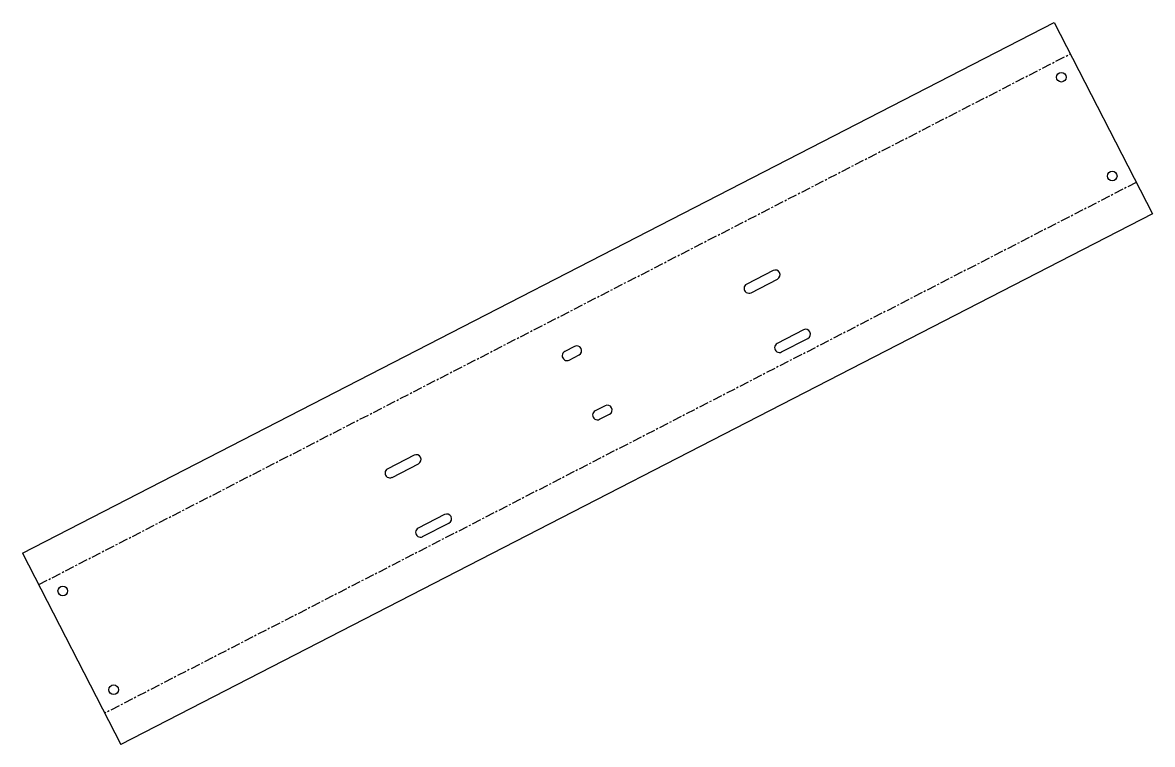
# Model space of a CAD drawing. Header units: millimetres. Extents: x 1905 to 3430, y -5690 to -4716.
import ezdxf

# ---------------------------------------------------------------- set-up
doc = ezdxf.new("R2010")
doc.units = ezdxf.units.MM
doc.linetypes.add('CENTERX2', pattern=[20.32, 12.7, -2.54, 2.54, -2.54])

msp = doc.modelspace()

# ---------------------------------------------------------------- linework, layer by layer
at = {"color": 7, "linetype": 'Continuous', "lineweight": 25}
for p, q in [((1904.6, -5432.1), (3297.3, -4716)), ((3297.3, -4716), (3430, -4974)), ((3430, -4974), (2037.3, -5690.1)), ((2917.8, -5050.6), (2882.2, -5068.9)), ((2888.2, -5080.5), (2923.8, -5062.2)), ((2959, -5130.7), (2923.4, -5148.9)), ((2649.9, -5152.9), (2636.6, -5159.8)), ((2929.3, -5160.5), (2964.9, -5142.2)), ((2642.6, -5171.4), (2655.9, -5164.5)), ((2691.1, -5233), (2677.8, -5239.8)), ((2683.7, -5251.4), (2697.1, -5244.5)), ((2433.1, -5299.8), (2397.6, -5318.1)), ((2403.5, -5329.7), (2439.1, -5311.4)), ((2474.3, -5379.9), (2438.7, -5398.2)), ((2444.7, -5409.7), (2480.2, -5391.4)), ((1904.6, -5432.1), (2037.3, -5690.1))]:
    msp.add_line(p, q, dxfattribs=at)
at = {"color": 7, "linetype": 'CENTERX2'}
for p, q in [((1926.4, -5474.4), (3319, -4758.3)), ((3408.2, -4931.7), (2015.6, -5647.9))]:
    msp.add_line(p, q, dxfattribs=at)
at = {"color": 7, "linetype": 'Continuous', "lineweight": 25}
for centre in [(3307.1, -4789.7), (3375.7, -4923.1), (1958.9, -5483), (2027.5, -5616.4)]:
    msp.add_circle(centre, 6.5, dxfattribs=at)
for centre, start, end in [((2920.8, -5056.4), 297.2126, 117.2126), ((2885.2, -5074.7), 117.2126, 297.2126), ((2961.9, -5136.4), 297.2126, 117.2126), ((2652.9, -5158.7), 297.2126, 117.2126), ((2926.4, -5154.7), 117.2126, 297.2126), ((2639.6, -5165.6), 117.2126, 297.2126), ((2680.7, -5245.6), 117.2126, 297.2126), ((2694.1, -5238.8), 297.2126, 117.2126), ((2436.1, -5305.6), 297.2126, 117.2126), ((2400.5, -5323.9), 117.2126, 297.2126), ((2477.3, -5385.7), 297.2126, 117.2126), ((2441.7, -5404), 117.2126, 297.2126)]:
    msp.add_arc(centre, 6.5, start, end, dxfattribs=at)

doc.saveas('drawing.dxf')
